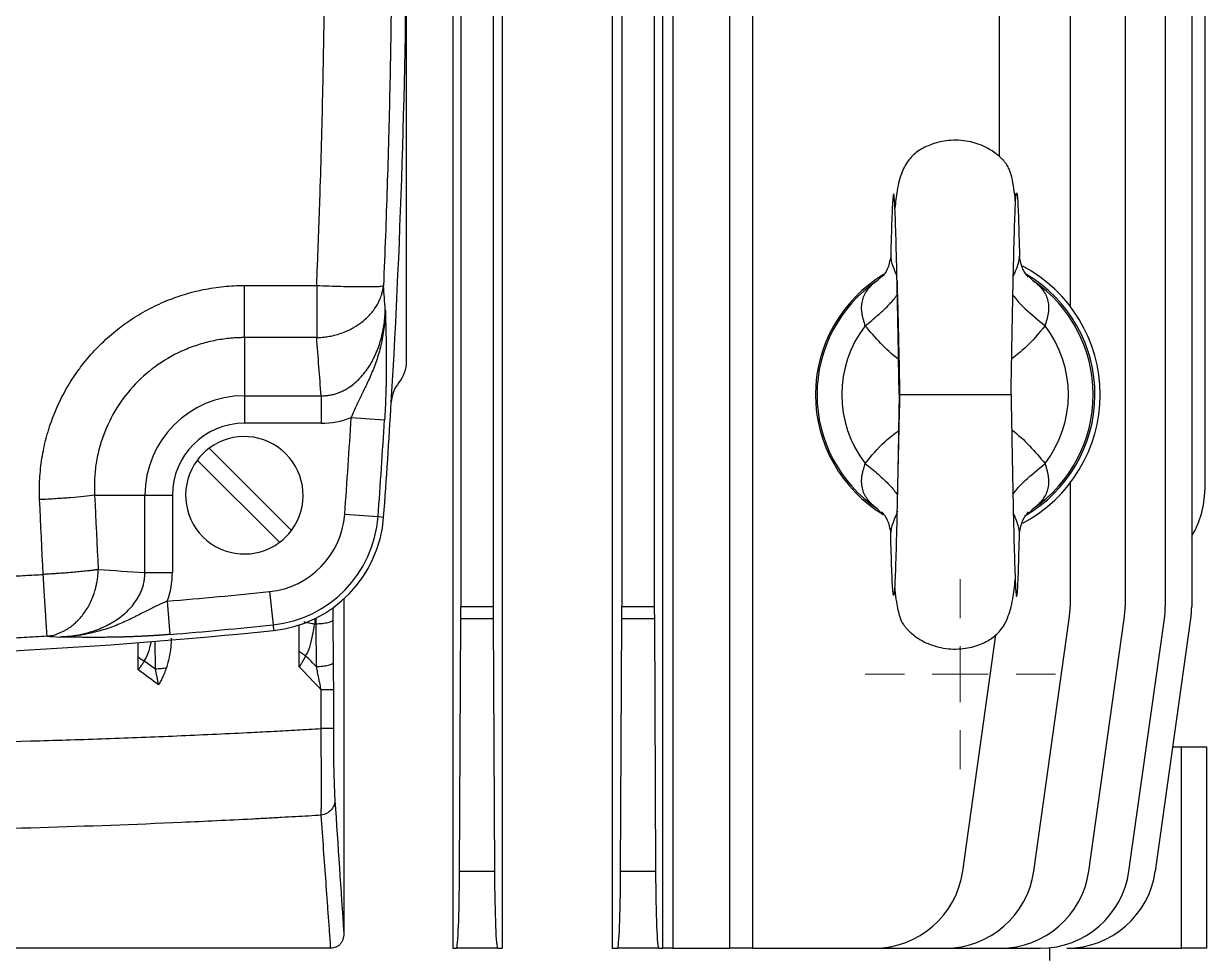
# Model space of a CAD drawing. Header units: millimetres. Extents: x 15 to 1184, y 5 to 836.
# Drawn here: x 359.4 to 412.2, y 190.3 to 231.9 of the extents above; entities that cross this region are included whole.
import ezdxf

# ---------------------------------------------------------------- set-up
doc = ezdxf.new("R2010")
doc.units = ezdxf.units.MM

# ---------------------------------------------------------------- blocks, each defined once
blk = doc.blocks.new('SW_CENTERMARKSYMBOL_4')
at = {"color": 0, "linetype": 'Continuous', "lineweight": 18}
for p, q in [((0, 2.5), (0, 4.25)), ((0, 0), (0, 1.25)), ((-2.5, 0), (-4.25, 0)), ((0, 0), (-1.25, 0)), ((0, 0), (0, -1.25)), ((0, 0), (1.25, 0)), ((2.5, 0), (4.25, 0)), ((0, -2.5), (0, -4.25))]:
    blk.add_line(p, q, dxfattribs=at)

msp = doc.modelspace()

# ---------------------------------------------------------------- linework, layer by layer
at = {"color": 7, "linetype": 'Continuous', "lineweight": 25}
for p, q in [((378.57, 285.112), (378.57, 190.612)), ((380.775, 285.112), (380.775, 190.612)), ((385.693, 285.112), (385.693, 190.612)), ((387.956, 190.612), (387.956, 285.112)), ((388.394, 285.112), (388.394, 190.612)), ((390.952, 190.612), (390.952, 285.112)), ((391.96, 285.112), (391.96, 190.612)), ((378.922, 269.833), (378.922, 205.892)), ((380.371, 269.833), (380.371, 205.892)), ((386.122, 269.833), (386.122, 205.892)), ((387.571, 269.833), (387.571, 205.892)), ((402.98, 269.833), (402.98, 226.024)), ((406.158, 269.833), (406.158, 219.314)), ((408.615, 269.833), (408.615, 205.892)), ((410.413, 269.833), (410.413, 205.892)), ((411.591, 269.833), (411.591, 205.892)), ((412.174, 264.612), (412.174, 211.112)), ((376.497, 216.852), (376.497, 237.862)), ((397.71, 220.636), (397.528, 220.456)), ((404.323, 220.636), (404.505, 220.456)), ((369.247, 220.243), (372.479, 220.243)), ((372.479, 220.243), (372.479, 217.911)), ((372.479, 217.911), (369.247, 217.911)), ((369.247, 217.911), (369.247, 215.31)), ((369.247, 215.31), (372.675, 215.31)), ((369.247, 215.31), (369.247, 214.082)), ((372.675, 215.31), (372.675, 214.082)), ((398.517, 215.362), (398.605, 215.362)), ((398.605, 215.362), (403.428, 215.362)), ((403.428, 215.362), (403.517, 215.362)), ((374.023, 214.336), (375.514, 214.243)), ((372.675, 214.082), (369.247, 214.082)), ((371.349, 209.291), (367.675, 212.965)), ((367.144, 212.434), (370.819, 208.76)), ((406.158, 211.411), (406.158, 205.892)), ((362.554, 210.862), (364.799, 210.862)), ((364.799, 207.414), (364.799, 210.862)), ((364.799, 210.862), (366.027, 210.862)), ((366.027, 210.862), (366.027, 207.414)), ((373.731, 210.016), (375.221, 209.907)), ((375.221, 209.907), (375.472, 209.889)), ((397.528, 210.269), (397.779, 209.993)), ((404.505, 210.269), (404.255, 209.993)), ((364.799, 207.414), (366.027, 207.414)), ((370.375, 206.557), (370.529, 205.071)), ((373.692, 206.226), (373.692, 191.27)), ((365.797, 206.129), (365.921, 204.64)), ((378.922, 205.892), (380.371, 205.892)), ((386.122, 205.892), (387.571, 205.892)), ((373.2, 205.298), (373.218, 203.386)), ((378.866, 194.056), (378.921, 205.336)), ((380.372, 205.336), (378.921, 205.336)), ((380.372, 205.336), (380.428, 194.056)), ((386.066, 194.056), (386.121, 205.336)), ((387.572, 205.336), (386.121, 205.336)), ((387.572, 205.336), (387.628, 194.056)), ((404.534, 194.056), (406.119, 205.336)), ((406.991, 194.056), (408.576, 205.336)), ((408.788, 194.056), (410.374, 205.336)), ((409.967, 194.056), (411.552, 205.336)), ((370.529, 205.071), (370.556, 204.82)), ((371.703, 203.878), (371.703, 205.066)), ((372.45, 205.104), (372.384, 205.104)), ((372.468, 203.192), (372.45, 205.104)), ((401.356, 194.056), (402.841, 204.619)), ((364.501, 203.637), (364.501, 204.274)), ((365.269, 203.092), (365.258, 204.333)), ((364.501, 203.053), (364.501, 203.637)), ((371.703, 203.184), (371.703, 203.878)), ((372.678, 200.43), (372.678, 202.164)), ((373.224, 202.164), (373.224, 200.43)), ((410.747, 199.612), (411.135, 199.612)), ((411.135, 190.612), (411.135, 199.612)), ((411.135, 199.612), (412.247, 199.612)), ((412.247, 199.612), (412.247, 190.612)), ((378.866, 194.056), (380.428, 194.056)), ((386.066, 194.056), (387.628, 194.056)), ((373.11, 190.612), (354.235, 190.612)), ((378.57, 190.612), (378.727, 190.612)), ((380.566, 190.612), (378.727, 190.612)), ((380.566, 190.612), (380.775, 190.612)), ((385.693, 190.612), (385.927, 190.612)), ((387.766, 190.612), (385.927, 190.612)), ((387.766, 190.612), (387.956, 190.612)), ((388.394, 190.612), (387.956, 190.612)), ((388.394, 190.612), (390.952, 190.612)), ((391.96, 190.612), (390.952, 190.612)), ((391.96, 190.612), (397.395, 190.612)), ((397.395, 190.612), (400.573, 190.612)), ((400.573, 190.612), (403.03, 190.612)), ((403.03, 190.612), (404.827, 190.612)), ((405.247, 190.062), (405.247, 190.612)), ((406.005, 190.612), (411.135, 190.612)), ((412.247, 190.612), (411.135, 190.612))]:
    msp.add_line(p, q, dxfattribs=at)
at = {"color": 7, "linetype": 'Continuous', "lineweight": 25, "flags": 128}
for points in [[(360.256, 207.325), (360.235, 207.743), (360.215, 208.161), (360.194, 208.579), (360.174, 208.996), (360.154, 209.414), (360.135, 209.832), (360.115, 210.25), (360.096, 210.668)], [(362.554, 210.862), (362.573, 210.447), (362.592, 210.032), (362.612, 209.617), (362.632, 209.203), (362.652, 208.788), (362.672, 208.373), (362.693, 207.958), (362.714, 207.543)], [(372.45, 205.104), (372.45, 205.231), (372.449, 205.359), (372.449, 205.373)]]:
    msp.add_lwpolyline(points, dxfattribs=at)
at = {"color": 7, "linetype": 'Continuous', "lineweight": 25}
for centre, radius, start, end in [((-6.003, 237.862), 382.5, 356.57686, 0), ((400.997, 215.362), 6.5, 297.8791, 62.1209), ((401.022, 215.362), 6.248, 120.8222, 239.1684), ((401.017, 215.362), 6.174, 124.4086, 235.5914), ((401.017, 215.362), 6.25, 299.956, 59.2412), ((401.017, 215.362), 6.174, 304.4086, 55.5914), ((-12.014, 190.052), 388.652, 4.29437, 4.4535), ((401.017, 215.362), 5.065, 142.5178, 217.4822), ((401.017, 215.362), 5.065, 322.5178, 37.4822), ((-11.966, 187.594), 385.638, 4.12145, 4.50893), ((374.997, 216.852), 1.5, 320.7834, 359.9999), ((369.247, 210.862), 4.448, 90, 180), ((-6.003, 237.862), 382.5, 355.80598, 356.57686), ((-6.003, 237.862), 380.754, 355.80598, 356.45742), ((-6.003, 237.862), 382.248, 355.80598, 356.45742), ((369.247, 210.862), 3.219, 90, 180), ((369.247, 210.862), 2.625, 323.2132, 126.7868), ((369.247, 210.862), 2.625, 126.7868, 143.2132), ((369.247, 210.862), 2.625, 143.2132, 306.7868), ((408.174, 211.112), 4, 328.6709, 0), ((369.987, 210.291), 3.754, 275.933, 355.806), ((369.987, 210.291), 5.248, 275.933, 355.806), ((369.987, 210.291), 5.5, 275.933, 355.806), ((369.247, 210.862), 2.625, 306.7868, 323.2132), ((377.668, 432.609), 225.562, 266.19856, 266.72914), ((362.33, 207.413), 3.698, 339.6768, 0.0165), ((347.247, 429.112), 223.754, 274.75566, 275.93301), ((461.89, 206.123), 88.694, 180.19265, 180.53287), ((402.158, 205.892), 4, 352, 0), ((404.615, 205.892), 4, 352, 0), ((406.413, 205.892), 4, 352, 0), ((407.591, 205.892), 4, 352, 0), ((347.247, 429.112), 225.5, 264.06699, 275.93301), ((347.247, 429.112), 225.248, 274.75566, 275.93301), ((375.211, 432.657), 228.576, 266.29275, 266.43328), ((366.601, 206.304), 3.394, 231.7839, 237.4446), ((325.061, 156.935), 66.236, 44.29646, 44.89319), ((339.257, 166.924), 44.551, 54.2763, 55.0565), ((397.395, 194.612), 4, 270, 352), ((400.573, 194.612), 4, 270, 352), ((403.03, 194.612), 4, 270, 352), ((404.827, 194.612), 4, 270, 352), ((406.005, 194.612), 4, 270, 352)]:
    msp.add_arc(centre, radius, start, end, dxfattribs=at)
for centre, major_axis, ratio, start_param, end_param in [((377.322, 214.957), (-1.002, -1.149), 0.98434, 4.745678, 5.377515), ((372.524, 219.721), (0.434, -5.628), 0.807766, 6.220915, 6.522187), ((378.783, 205.892), (0, 4), 0.034921, 4.572763, 4.712389), ((380.511, 205.892), (0, 4), 0.034921, 1.570796, 1.710423), ((385.983, 205.892), (0, 4), 0.034921, 4.572763, 4.712389), ((387.711, 205.892), (0, 4), 0.034921, 1.570796, 1.710423), ((371.837, 205.789), (0.098, 2.28), 0.263766, 3.546695, 4.418408), ((364.517, 205.969), (0.015, 2.717), 0.269404, 3.520268, 4.061456), ((351.339, -65.689), (-4.386, 274.794), 0.297498, 6.056749, 6.068117), ((358.843, 19.317), (-12.256, 195.938), 0.338468, 5.893834, 5.908571), ((378.727, 194.612), (0, 4), 0.034921, 3.141593, 4.572763), ((380.566, 194.612), (0, 4), 0.034921, 1.710423, 3.141593), ((385.927, 194.612), (0, 4), 0.034921, 3.141593, 4.572763), ((387.766, 194.612), (0, 4), 0.034921, 1.710423, 3.141593)]:
    msp.add_ellipse(centre, major_axis=major_axis, ratio=ratio, start_param=start_param, end_param=end_param, dxfattribs=at)
for points, knots in [([(372.479, 220.243), (372.494, 220.616), (372.525, 221.358), (372.567, 222.466), (372.606, 223.559), (372.654, 225.018), (372.707, 226.846), (372.777, 229.783), (372.835, 233.455), (372.859, 237.862), (372.835, 242.27), (372.777, 245.942), (372.707, 248.879), (372.644, 251.072), (372.569, 253.273), (372.509, 254.74), (372.479, 255.482)], [0, 0, 0, 0, 0.031831, 0.063275, 0.094332, 0.125001, 0.187502, 0.250001, 0.375004, 0.5, 0.62499, 0.749999, 0.812492, 0.875, 0.936722, 1, 1, 1, 1]), ([(375.464, 255.495), (375.48, 255.122), (375.511, 254.379), (375.553, 253.272), (375.593, 252.177), (375.641, 250.717), (375.695, 248.887), (375.765, 245.948), (375.824, 242.273), (375.847, 237.863), (375.824, 233.452), (375.765, 229.777), (375.695, 226.838), (375.63, 224.643), (375.555, 222.44), (375.495, 220.973), (375.464, 220.23)], [0, 0, 0, 0, 0.031775, 0.0632, 0.094275, 0.125001, 0.187503, 0.250001, 0.375005, 0.5, 0.624989, 0.749999, 0.812492, 0.875, 0.936798, 1, 1, 1, 1]), ([(403.718, 223.925), (403.711, 224.006), (403.685, 224.307), (403.624, 224.736), (403.535, 225.173), (403.429, 225.47), (403.326, 225.651), (403.235, 225.768), (403.171, 225.84), (403.104, 225.91), (402.998, 226.013), (402.758, 226.212), (402.312, 226.488), (401.59, 226.725), (400.746, 226.764), (400.082, 226.613), (399.655, 226.427), (399.373, 226.262), (399.149, 226.083), (398.864, 225.778), (398.608, 225.281), (398.422, 224.6), (398.355, 223.962), (398.327, 223.693)], [0, 0, 0, 0, 0.029165, 0.107539, 0.195041, 0.262448, 0.309168, 0.330655, 0.337419, 0.340042, 0.353444, 0.367517, 0.407083, 0.463735, 0.527539, 0.583536, 0.608673, 0.63324, 0.662423, 0.698048, 0.790514, 0.911671, 1, 1, 1, 1]), ([(398.517, 215.362), (398.509, 215.801), (398.501, 216.24), (398.489, 216.891), (398.486, 217.107), (398.478, 217.536), (398.474, 217.749), (398.462, 218.38), (398.454, 218.792), (398.438, 219.59), (398.431, 219.976), (398.407, 221.08), (398.391, 221.746), (398.36, 222.875), (398.344, 223.338), (398.312, 224.015), (398.296, 224.228), (398.264, 224.382), (398.248, 224.322), (398.217, 223.935), (398.201, 223.609), (398.169, 222.723), (398.153, 222.165), (398.137, 221.518)], [0, 0, 0, 0, 0.0625, 0.0625, 0.09375, 0.09375, 0.125, 0.125, 0.1875, 0.1875, 0.25, 0.25, 0.375, 0.375, 0.5, 0.5, 0.625, 0.625, 0.75, 0.75, 0.875, 0.875, 1, 1, 1, 1]), ([(403.517, 215.362), (403.524, 215.804), (403.532, 216.246), (403.544, 216.902), (403.548, 217.119), (403.556, 217.551), (403.56, 217.765), (403.571, 218.4), (403.579, 218.815), (403.595, 219.617), (403.603, 220.005), (403.626, 221.116), (403.642, 221.786), (403.674, 222.921), (403.69, 223.386), (403.721, 224.066), (403.737, 224.279), (403.769, 224.432), (403.785, 224.37), (403.817, 223.979), (403.833, 223.65), (403.864, 222.757), (403.88, 222.194), (403.896, 221.543)], [0, 0, 0, 0, 0.0625, 0.0625, 0.09375, 0.09375, 0.125, 0.125, 0.1875, 0.1875, 0.25, 0.25, 0.375, 0.375, 0.5, 0.5, 0.625, 0.625, 0.75, 0.75, 0.875, 0.875, 1, 1, 1, 1]), ([(398.137, 221.547), (398.097, 221.338), (398.019, 220.931), (397.825, 220.714), (397.73, 220.609)], [0, 0, 0, 0, 0.512431, 1, 1, 1, 1]), ([(398.137, 221.518), (398.145, 221.446), (398.162, 221.299), (398.271, 220.993), (398.367, 220.762), (398.416, 220.643)], [0, 0, 0, 0, 0.316686, 0.647327, 1, 1, 1, 1]), ([(403.617, 220.642), (403.67, 220.769), (403.77, 221.011), (403.879, 221.325), (403.891, 221.471), (403.896, 221.543)], [0, 0, 0, 0, 0.361641, 0.686832, 1, 1, 1, 1]), ([(404.303, 220.609), (404.209, 220.714), (404.014, 220.931), (403.936, 221.338), (403.896, 221.547)], [0, 0, 0, 0, 0.487501, 1, 1, 1, 1]), ([(396.997, 218.445), (396.99, 218.47), (396.975, 218.523), (396.944, 218.626), (396.907, 218.754), (396.872, 218.905), (396.839, 219.103), (396.832, 219.342), (396.878, 219.61), (396.976, 219.857), (397.096, 220.045), (397.213, 220.183), (397.308, 220.279), (397.413, 220.371), (397.489, 220.427), (397.528, 220.456)], [0, 0, 0, 0, 0.030188, 0.062531, 0.125053, 0.187575, 0.25011, 0.377071, 0.499991, 0.623599, 0.749895, 0.812075, 0.874946, 0.935005, 1, 1, 1, 1]), ([(398.42, 220.465), (398.427, 220.178), (398.443, 219.556), (398.474, 218.394), (398.507, 216.968), (398.526, 215.918), (398.537, 215.362)], [0, 0, 0, 0, 0.200273, 0.434134, 0.700531, 1, 1, 1, 1]), ([(404.505, 220.456), (404.532, 220.437), (404.584, 220.399), (404.657, 220.339), (404.726, 220.277), (404.791, 220.213), (404.851, 220.147), (404.946, 220.032), (405.058, 219.857), (405.156, 219.609), (405.202, 219.34), (405.194, 219.101), (405.161, 218.905), (405.126, 218.754), (405.089, 218.626), (405.059, 218.523), (405.044, 218.47), (405.036, 218.445)], [0, 0, 0, 0, 0.042966, 0.085419, 0.127357, 0.168784, 0.209702, 0.250116, 0.376391, 0.500008, 0.624957, 0.749893, 0.812427, 0.874947, 0.937468, 0.96939, 1, 1, 1, 1]), ([(360.096, 210.668), (360.082, 210.98), (360.084, 211.289), (360.102, 211.597), (360.119, 211.905), (360.152, 212.211), (360.2, 212.515), (360.248, 212.819), (360.312, 213.122), (360.391, 213.422), (360.411, 213.497), (360.432, 213.573), (360.453, 213.647), (360.475, 213.722), (360.498, 213.796), (360.522, 213.87), (360.569, 214.018), (360.62, 214.164), (360.674, 214.309), (360.783, 214.597), (360.905, 214.879), (361.042, 215.155), (361.179, 215.43), (361.329, 215.699), (361.494, 215.96), (361.576, 216.091), (361.662, 216.22), (361.751, 216.348), (361.796, 216.411), (361.841, 216.474), (361.888, 216.537), (361.934, 216.599), (361.981, 216.661), (362.028, 216.722), (362.219, 216.965), (362.42, 217.198), (362.632, 217.419), (362.845, 217.641), (363.068, 217.852), (363.302, 218.051), (363.419, 218.151), (363.539, 218.248), (363.661, 218.343), (363.723, 218.39), (363.785, 218.436), (363.847, 218.482), (363.91, 218.528), (363.973, 218.573), (364.037, 218.617), (364.292, 218.793), (364.554, 218.955), (364.823, 219.103), (365.091, 219.252), (365.366, 219.386), (365.648, 219.506), (365.93, 219.627), (366.219, 219.733), (366.514, 219.825), (366.588, 219.849), (366.662, 219.871), (366.737, 219.892), (366.811, 219.913), (366.886, 219.933), (366.961, 219.953), (367.111, 219.991), (367.261, 220.026), (367.412, 220.057), (367.713, 220.118), (368.017, 220.165), (368.323, 220.196), (368.628, 220.227), (368.936, 220.243), (369.247, 220.243)], [0, 0, 0, 0, 0.00183681, 0.00183681, 0.00183681, 0.00367363, 0.00367363, 0.00367363, 0.00551044, 0.00551044, 0.00551044, 0.00596964, 0.00596964, 0.00596964, 0.00642885, 0.00642885, 0.00642885, 0.00734725, 0.00734725, 0.00734725, 0.00918406, 0.00918406, 0.00918406, 0.01102088, 0.01102088, 0.01102088, 0.01193928, 0.01193928, 0.01193928, 0.01239849, 0.01239849, 0.01239849, 0.01285769, 0.01285769, 0.01285769, 0.0146945, 0.0146945, 0.0146945, 0.01653132, 0.01653132, 0.01653132, 0.01744972, 0.01744972, 0.01744972, 0.01790893, 0.01790893, 0.01790893, 0.01836813, 0.01836813, 0.01836813, 0.02020494, 0.02020494, 0.02020494, 0.02204175, 0.02204175, 0.02204175, 0.02387857, 0.02387857, 0.02387857, 0.02433777, 0.02433777, 0.02433777, 0.02479697, 0.02479697, 0.02479697, 0.02571538, 0.02571538, 0.02571538, 0.02755219, 0.02755219, 0.02755219, 0.02938901, 0.02938901, 0.02938901, 0.02938901]), ([(369.247, 217.911), (369.247, 218.043), (369.247, 218.196), (369.247, 218.367), (369.247, 218.538), (369.247, 218.726), (369.247, 218.928), (369.247, 219.129), (369.247, 219.343), (369.247, 219.564), (369.247, 219.785), (369.247, 220.013), (369.247, 220.243)], [0, 0, 0, 0, 0.25, 0.25, 0.25, 0.5, 0.5, 0.5, 0.75, 0.75, 0.75, 1, 1, 1, 1]), ([(372.479, 220.243), (372.664, 220.235), (372.849, 220.228), (373.031, 220.221), (373.213, 220.215), (373.391, 220.209), (373.564, 220.205), (373.736, 220.2), (373.903, 220.197), (374.06, 220.194), (374.217, 220.192), (374.365, 220.19), (374.502, 220.19), (374.638, 220.189), (374.763, 220.19), (374.874, 220.191), (374.986, 220.192), (375.083, 220.195), (375.165, 220.198), (375.247, 220.202), (375.314, 220.206), (375.364, 220.212), (375.414, 220.217), (375.448, 220.223), (375.464, 220.23)], [0, 0, 0, 0, 0.125, 0.125, 0.125, 0.25, 0.25, 0.25, 0.375, 0.375, 0.375, 0.5, 0.5, 0.5, 0.625, 0.625, 0.625, 0.75, 0.75, 0.75, 0.875, 0.875, 0.875, 1, 1, 1, 1]), ([(372.479, 217.911), (372.521, 217.912), (372.605, 217.915), (372.731, 217.925), (372.856, 217.939), (372.983, 217.958), (373.168, 217.992), (373.415, 218.053), (373.685, 218.146), (373.924, 218.25), (374.196, 218.391), (374.532, 218.615), (374.825, 218.887), (375.034, 219.143), (375.166, 219.342), (375.28, 219.557), (375.355, 219.744), (375.407, 219.915), (375.442, 220.065), (375.457, 220.173), (375.464, 220.23)], [0, 0, 0, 0, 0.028397, 0.056703, 0.085104, 0.113778, 0.142892, 0.212758, 0.285746, 0.338095, 0.392931, 0.500035, 0.624938, 0.684913, 0.749976, 0.809105, 0.87498, 0.910801, 0.952474, 1, 1, 1, 1]), ([(396.997, 218.445), (397.195, 218.604), (397.591, 218.923), (398.118, 219.418), (398.33, 219.698), (398.436, 219.838)], [0, 0, 0, 0, 0.333954, 0.667908, 1, 1, 1, 1]), ([(403.599, 219.815), (403.635, 219.767), (403.77, 219.582), (404.226, 219.111), (404.729, 218.697), (405.036, 218.445)], [0, 0, 0, 0, 0.120714, 0.463508, 1, 1, 1, 1]), ([(372.675, 215.31), (372.708, 215.31), (372.775, 215.311), (372.875, 215.317), (372.974, 215.327), (373.073, 215.343), (373.172, 215.363), (373.27, 215.388), (373.368, 215.418), (373.465, 215.452), (373.561, 215.491), (373.656, 215.535), (373.75, 215.584), (373.843, 215.637), (374.08, 215.787), (374.446, 216.101), (374.839, 216.617), (375.15, 217.215), (375.325, 217.72), (375.427, 218.14), (375.484, 218.447), (375.528, 218.789), (375.54, 219.029), (375.547, 219.154)], [0, 0, 0, 0, 0.018639, 0.037296, 0.055994, 0.074756, 0.093606, 0.112566, 0.131658, 0.150904, 0.170325, 0.189943, 0.209777, 0.229847, 0.250171, 0.367658, 0.499326, 0.616167, 0.74979, 0.80311, 0.862576, 0.928202, 1, 1, 1, 1]), ([(375.547, 219.154), (375.546, 219.123), (375.545, 219.091), (375.544, 219.06), (375.543, 219.029), (375.542, 218.997), (375.54, 218.966), (375.538, 218.903), (375.534, 218.841), (375.53, 218.778), (375.521, 218.653), (375.509, 218.528), (375.494, 218.404), (375.465, 218.155), (375.423, 217.909), (375.37, 217.668), (375.343, 217.547), (375.314, 217.428), (375.282, 217.31), (375.249, 217.193), (375.214, 217.077), (375.177, 216.964), (375.14, 216.85), (375.101, 216.739), (375.06, 216.631), (375.019, 216.522), (374.977, 216.417), (374.933, 216.315), (374.89, 216.212), (374.846, 216.113), (374.801, 216.016), (374.757, 215.92), (374.713, 215.827), (374.669, 215.736), (374.625, 215.646), (374.582, 215.558), (374.54, 215.472), (374.519, 215.43), (374.498, 215.387), (374.477, 215.346), (374.457, 215.304), (374.437, 215.263), (374.417, 215.222), (374.338, 215.06), (374.267, 214.909), (374.201, 214.762), (374.136, 214.616), (374.077, 214.475), (374.023, 214.336)], [0.00228039, 0.00228039, 0.00228039, 0.00228039, 0.00245964, 0.00245964, 0.00245964, 0.00263889, 0.00263889, 0.00263889, 0.00299738, 0.00299738, 0.00299738, 0.00371437, 0.00371437, 0.00371437, 0.00514836, 0.00514836, 0.00514836, 0.00586535, 0.00586535, 0.00586535, 0.00658234, 0.00658234, 0.00658234, 0.00729933, 0.00729933, 0.00729933, 0.00801633, 0.00801633, 0.00801633, 0.00873332, 0.00873332, 0.00873332, 0.00945031, 0.00945031, 0.00945031, 0.0101673, 0.0101673, 0.0101673, 0.0105258, 0.0105258, 0.0105258, 0.01088429, 0.01088429, 0.01088429, 0.01231828, 0.01231828, 0.01231828, 0.01375226, 0.01375226, 0.01375226, 0.01375226]), ([(375.547, 219.154), (375.547, 219.132), (375.548, 219.109), (375.549, 219.087), (375.549, 219.065), (375.55, 219.042), (375.55, 219.02), (375.552, 218.975), (375.553, 218.93), (375.554, 218.885), (375.557, 218.795), (375.559, 218.705), (375.562, 218.615), (375.566, 218.434), (375.571, 218.252), (375.575, 218.067), (375.577, 217.975), (375.578, 217.882), (375.58, 217.789), (375.582, 217.695), (375.583, 217.601), (375.584, 217.505), (375.586, 217.41), (375.587, 217.314), (375.588, 217.216), (375.589, 217.119), (375.589, 217.021), (375.59, 216.921), (375.59, 216.822), (375.59, 216.721), (375.59, 216.618), (375.589, 216.516), (375.589, 216.412), (375.588, 216.307), (375.586, 216.201), (375.585, 216.093), (375.583, 215.984), (375.582, 215.929), (375.581, 215.874), (375.58, 215.818), (375.579, 215.762), (375.577, 215.705), (375.576, 215.649), (375.57, 215.422), (375.562, 215.192), (375.552, 214.958), (375.542, 214.724), (375.529, 214.486), (375.514, 214.243)], [0.00228039, 0.00228039, 0.00228039, 0.00228039, 0.00245964, 0.00245964, 0.00245964, 0.00263889, 0.00263889, 0.00263889, 0.00299738, 0.00299738, 0.00299738, 0.00371437, 0.00371437, 0.00371437, 0.00514836, 0.00514836, 0.00514836, 0.00586535, 0.00586535, 0.00586535, 0.00658234, 0.00658234, 0.00658234, 0.00729933, 0.00729933, 0.00729933, 0.00801633, 0.00801633, 0.00801633, 0.00873332, 0.00873332, 0.00873332, 0.00945031, 0.00945031, 0.00945031, 0.0101673, 0.0101673, 0.0101673, 0.0105258, 0.0105258, 0.0105258, 0.01088429, 0.01088429, 0.01088429, 0.01231828, 0.01231828, 0.01231828, 0.01375226, 0.01375226, 0.01375226, 0.01375226]), ([(398.507, 216.928), (398.495, 216.936), (397.909, 217.359), (397.449, 217.907), (396.997, 218.445)], [0, 0, 0, 0, 0.019692, 1, 1, 1, 1]), ([(405.036, 218.445), (404.756, 218.1), (404.315, 217.557), (403.751, 217.126), (403.545, 216.969)], [0, 0, 0, 0, 0.636207, 1, 1, 1, 1]), ([(369.247, 217.911), (369.191, 217.911), (369.086, 217.91), (368.935, 217.904), (368.799, 217.896), (368.678, 217.887), (368.489, 217.87), (368.228, 217.837), (367.78, 217.757), (367.229, 217.615), (366.375, 217.301), (365.375, 216.749), (364.339, 215.862), (363.501, 214.783), (363.002, 213.763), (362.732, 212.892), (362.621, 212.336), (362.567, 211.881), (362.544, 211.542), (362.538, 211.201), (362.548, 210.975), (362.554, 210.862)], [0, 0, 0, 0, 0.015187, 0.029035, 0.041544, 0.052714, 0.062546, 0.093835, 0.125086, 0.187731, 0.250131, 0.375415, 0.499946, 0.623438, 0.749818, 0.810861, 0.874912, 0.905984, 0.937459, 0.968774, 1, 1, 1, 1]), ([(398.517, 215.362), (398.509, 214.924), (398.501, 214.485), (398.489, 213.834), (398.486, 213.618), (398.478, 213.189), (398.474, 212.976), (398.462, 212.345), (398.454, 211.933), (398.438, 211.135), (398.431, 210.749), (398.407, 209.645), (398.391, 208.979), (398.36, 207.85), (398.344, 207.387), (398.312, 206.71), (398.296, 206.497), (398.264, 206.343), (398.248, 206.403), (398.217, 206.79), (398.201, 207.116), (398.169, 208.002), (398.153, 208.56), (398.137, 209.207)], [0, 0, 0, 0, 0.0625, 0.0625, 0.09375, 0.09375, 0.125, 0.125, 0.1875, 0.1875, 0.25, 0.25, 0.375, 0.375, 0.5, 0.5, 0.625, 0.625, 0.75, 0.75, 0.875, 0.875, 1, 1, 1, 1]), ([(398.537, 215.362), (398.525, 214.899), (398.502, 213.977), (398.472, 212.638), (398.444, 211.384), (398.428, 210.633), (398.42, 210.26)], [0, 0, 0, 0, 0.253795, 0.504329, 0.753559, 1, 1, 1, 1]), ([(403.517, 215.362), (403.524, 214.921), (403.532, 214.479), (403.544, 213.823), (403.548, 213.606), (403.556, 213.174), (403.56, 212.96), (403.571, 212.325), (403.579, 211.91), (403.595, 211.108), (403.603, 210.72), (403.626, 209.609), (403.642, 208.939), (403.674, 207.804), (403.69, 207.339), (403.721, 206.659), (403.737, 206.446), (403.769, 206.293), (403.785, 206.355), (403.817, 206.746), (403.833, 207.075), (403.864, 207.968), (403.88, 208.531), (403.896, 209.182)], [0, 0, 0, 0, 0.0625, 0.0625, 0.09375, 0.09375, 0.125, 0.125, 0.1875, 0.1875, 0.25, 0.25, 0.375, 0.375, 0.5, 0.5, 0.625, 0.625, 0.75, 0.75, 0.875, 0.875, 1, 1, 1, 1]), ([(396.997, 212.28), (397.278, 212.625), (397.721, 213.171), (398.289, 213.604), (398.498, 213.763)], [0, 0, 0, 0, 0.632489, 1, 1, 1, 1]), ([(403.545, 213.784), (403.55, 213.78), (404.13, 213.361), (404.585, 212.818), (405.036, 212.28)], [0, 0, 0, 0, 0.009524, 1, 1, 1, 1]), ([(397.528, 210.269), (397.502, 210.288), (397.45, 210.326), (397.376, 210.386), (397.307, 210.448), (397.242, 210.512), (397.182, 210.578), (397.088, 210.693), (396.976, 210.868), (396.877, 211.116), (396.831, 211.385), (396.839, 211.624), (396.872, 211.82), (396.907, 211.971), (396.944, 212.099), (396.974, 212.202), (396.99, 212.255), (396.997, 212.28)], [0, 0, 0, 0, 0.042966, 0.085419, 0.127357, 0.168784, 0.209702, 0.250116, 0.376391, 0.500008, 0.624957, 0.749893, 0.812427, 0.874947, 0.937468, 0.96939, 1, 1, 1, 1]), ([(396.997, 212.28), (397.195, 212.121), (397.591, 211.802), (398.117, 211.308), (398.329, 211.029), (398.434, 210.89)], [0, 0, 0, 0, 0.334637, 0.669273, 1, 1, 1, 1]), ([(403.599, 210.91), (403.635, 210.958), (403.77, 211.143), (404.226, 211.614), (404.729, 212.028), (405.036, 212.28)], [0, 0, 0, 0, 0.120714, 0.463508, 1, 1, 1, 1]), ([(405.036, 212.28), (405.044, 212.255), (405.059, 212.202), (405.089, 212.099), (405.126, 211.971), (405.161, 211.82), (405.194, 211.622), (405.202, 211.383), (405.156, 211.115), (405.058, 210.868), (404.937, 210.68), (404.82, 210.542), (404.725, 210.446), (404.62, 210.354), (404.545, 210.298), (404.505, 210.269)], [0, 0, 0, 0, 0.030188, 0.062531, 0.125053, 0.187575, 0.25011, 0.377071, 0.499991, 0.623599, 0.749895, 0.812075, 0.874946, 0.935005, 1, 1, 1, 1]), ([(362.554, 210.862), (362.416, 210.844), (362.255, 210.825), (362.075, 210.806), (361.894, 210.788), (361.695, 210.77), (361.482, 210.753), (361.269, 210.736), (361.043, 210.72), (360.81, 210.706), (360.577, 210.692), (360.336, 210.679), (360.096, 210.668)], [0, 0, 0, 0, 0.25, 0.25, 0.25, 0.5, 0.5, 0.5, 0.75, 0.75, 0.75, 1, 1, 1, 1]), ([(397.73, 210.116), (397.825, 210.011), (398.019, 209.794), (398.097, 209.387), (398.137, 209.178)], [0, 0, 0, 0, 0.487501, 1, 1, 1, 1]), ([(398.443, 210.147), (398.439, 210.138), (398.383, 209.996), (398.274, 209.744), (398.162, 209.426), (398.145, 209.279), (398.137, 209.207)], [0, 0, 0, 0, 0.02578, 0.392518, 0.703044, 1, 1, 1, 1]), ([(403.896, 209.182), (403.888, 209.271), (403.875, 209.404), (403.795, 209.641), (403.715, 209.847), (403.652, 209.999), (403.617, 210.083)], [0, 0, 0, 0, 0.380472, 0.571414, 0.763185, 1, 1, 1, 1]), ([(403.896, 209.178), (403.936, 209.387), (404.015, 209.794), (404.209, 210.011), (404.303, 210.116)], [0, 0, 0, 0, 0.512431, 1, 1, 1, 1]), ([(334.237, 207.325), (334.554, 207.307), (335.173, 207.271), (336.256, 207.213), (338.106, 207.125), (341.823, 206.987), (347.247, 206.906), (352.671, 206.987), (356.465, 207.128), (358.361, 207.22), (359.444, 207.278), (359.986, 207.309), (360.256, 207.325)], [0, 0, 0, 0, 0.0366655, 0.07143, 0.1250025, 0.2500039, 0.4999999, 0.749996, 0.8749975, 0.9374987, 0.9687494, 1, 1, 1, 1]), ([(362.714, 207.543), (362.692, 207.54), (362.648, 207.533), (362.581, 207.524), (362.516, 207.515), (362.454, 207.507), (362.394, 207.499), (362.338, 207.492), (362.285, 207.486), (362.157, 207.471), (361.949, 207.449), (361.636, 207.419), (361.312, 207.392), (361.022, 207.371), (360.792, 207.356), (360.623, 207.345), (360.446, 207.335), (360.326, 207.329), (360.256, 207.325)], [0, 0, 0, 0, 0.0400319, 0.0775572, 0.1125753, 0.1450862, 0.1750899, 0.2025862, 0.2275754, 0.2500576, 0.3821783, 0.5000111, 0.6292461, 0.749965, 0.8152064, 0.8749841, 0.9272423, 1, 1, 1, 1]), ([(360.432, 204.56), (360.43, 204.575), (360.427, 204.606), (360.424, 204.652), (360.421, 204.698), (360.416, 204.759), (360.411, 204.833), (360.406, 204.908), (360.4, 204.997), (360.393, 205.099), (360.387, 205.201), (360.379, 205.315), (360.372, 205.441), (360.364, 205.566), (360.355, 205.702), (360.346, 205.847), (360.337, 205.993), (360.328, 206.146), (360.318, 206.307), (360.308, 206.467), (360.298, 206.634), (360.288, 206.805), (360.277, 206.975), (360.267, 207.15), (360.256, 207.325)], [0, 0, 0, 0, 0.125, 0.125, 0.125, 0.25, 0.25, 0.25, 0.375, 0.375, 0.375, 0.5, 0.5, 0.5, 0.625, 0.625, 0.625, 0.75, 0.75, 0.75, 0.875, 0.875, 0.875, 1, 1, 1, 1]), ([(360.432, 204.56), (360.449, 204.562), (360.486, 204.567), (360.561, 204.579), (360.694, 204.606), (360.952, 204.681), (361.308, 204.85), (361.631, 205.092), (361.868, 205.327), (362.076, 205.574), (362.317, 205.945), (362.479, 206.314), (362.567, 206.593), (362.607, 206.737), (362.645, 206.905), (362.679, 207.097), (362.705, 207.312), (362.711, 207.464), (362.714, 207.543)], [0, 0, 0, 0, 0.01433, 0.031269, 0.062536, 0.125054, 0.249967, 0.374914, 0.433435, 0.499992, 0.611857, 0.749873, 0.779246, 0.813546, 0.852772, 0.896924, 0.946, 1, 1, 1, 1]), ([(360.991, 204.524), (361.047, 204.527), (361.157, 204.533), (361.319, 204.547), (361.475, 204.565), (361.624, 204.586), (361.767, 204.61), (361.904, 204.637), (362.034, 204.665), (362.158, 204.696), (362.461, 204.778), (362.911, 204.94), (363.502, 205.254), (364.014, 205.65), (364.344, 206.038), (364.52, 206.329), (364.607, 206.504), (364.679, 206.683), (364.734, 206.864), (364.772, 207.046), (364.796, 207.23), (364.798, 207.353), (364.799, 207.414)], [0, 0, 0, 0, 0.0322926, 0.0634538, 0.0934847, 0.1223863, 0.1501598, 0.1768066, 0.202328, 0.2267254, 0.2500007, 0.3829077, 0.4999035, 0.6318144, 0.7494393, 0.787141, 0.8239899, 0.8601094, 0.8956304, 0.9306902, 0.9654313, 1, 1, 1, 1]), ([(398.311, 206.774), (398.315, 206.726), (398.337, 206.463), (398.403, 205.982), (398.512, 205.467), (398.643, 205.169), (398.768, 204.996), (398.833, 204.918), (398.946, 204.795), (399.194, 204.567), (399.682, 204.256), (400.406, 204.007), (401.249, 203.958), (401.913, 204.101), (402.341, 204.28), (402.624, 204.441), (402.85, 204.617), (403.14, 204.919), (403.403, 205.416), (403.599, 206.119), (403.671, 206.784), (403.703, 207.077)], [0, 0, 0, 0, 0.016938, 0.093931, 0.216236, 0.294592, 0.317011, 0.324313, 0.32963, 0.35571, 0.395934, 0.453212, 0.517105, 0.573128, 0.598291, 0.623062, 0.65263, 0.688677, 0.781985, 0.903924, 1, 1, 1, 1]), ([(365.797, 206.129), (365.659, 206.071), (365.519, 206.009), (365.373, 205.941), (365.227, 205.872), (365.076, 205.797), (364.915, 205.715), (364.834, 205.674), (364.751, 205.631), (364.667, 205.588), (364.582, 205.544), (364.495, 205.499), (364.405, 205.454), (364.315, 205.408), (364.222, 205.362), (364.126, 205.316), (364.031, 205.27), (363.932, 205.224), (363.83, 205.179), (363.727, 205.134), (363.622, 205.09), (363.514, 205.047), (363.406, 205.004), (363.295, 204.963), (363.182, 204.924), (362.955, 204.846), (362.72, 204.778), (362.479, 204.721), (362.238, 204.664), (361.992, 204.619), (361.743, 204.586), (361.619, 204.57), (361.493, 204.556), (361.368, 204.546), (361.305, 204.541), (361.243, 204.536), (361.18, 204.533), (361.148, 204.531), (361.117, 204.529), (361.085, 204.528), (361.054, 204.527), (361.022, 204.525), (360.991, 204.524)], [0.00227838, 0.00227838, 0.00227838, 0.00227838, 0.00371263, 0.00371263, 0.00371263, 0.00514689, 0.00514689, 0.00514689, 0.00586401, 0.00586401, 0.00586401, 0.00658114, 0.00658114, 0.00658114, 0.00729827, 0.00729827, 0.00729827, 0.00801539, 0.00801539, 0.00801539, 0.00873252, 0.00873252, 0.00873252, 0.00944965, 0.00944965, 0.00944965, 0.0108839, 0.0108839, 0.0108839, 0.01231816, 0.01231816, 0.01231816, 0.01303528, 0.01303528, 0.01303528, 0.01339385, 0.01339385, 0.01339385, 0.01357313, 0.01357313, 0.01357313, 0.01375241, 0.01375241, 0.01375241, 0.01375241]), ([(372.384, 205.104), (372.305, 205.115), (372.148, 205.138), (371.971, 205.177), (371.912, 205.205), (371.901, 205.21)], [0, 0, 0, 0, 0.447237, 0.894472, 1, 1, 1, 1]), ([(372.404, 205.356), (372.403, 205.347), (372.399, 205.261), (372.391, 205.178), (372.384, 205.104)], [0, 0, 0, 0, 0.112447, 1, 1, 1, 1]), ([(373.2, 205.298), (373.197, 205.273), (373.175, 205.248), (373.097, 205.202), (373.041, 205.181), (372.903, 205.145), (372.821, 205.131), (372.643, 205.11), (372.547, 205.105), (372.45, 205.104)], [0, 0, 0, 0, 0.25, 0.25, 0.5, 0.5, 0.75, 0.75, 1, 1, 1, 1]), ([(365.921, 204.64), (365.906, 204.639), (365.891, 204.638), (365.876, 204.636), (365.861, 204.635), (365.846, 204.634), (365.831, 204.633), (365.816, 204.631), (365.801, 204.63), (365.786, 204.629), (365.771, 204.628), (365.756, 204.627), (365.741, 204.625), (365.726, 204.624), (365.711, 204.623), (365.696, 204.622), (365.681, 204.621), (365.666, 204.62), (365.651, 204.619), (365.636, 204.617), (365.621, 204.616), (365.606, 204.615), (365.591, 204.614), (365.576, 204.613), (365.561, 204.612), (365.546, 204.611), (365.531, 204.61), (365.516, 204.609), (365.501, 204.607), (365.485, 204.606), (365.47, 204.605), (365.455, 204.604), (365.44, 204.603), (365.425, 204.602), (365.41, 204.601), (365.395, 204.6), (365.38, 204.599), (365.365, 204.598), (365.35, 204.597), (365.334, 204.596), (365.319, 204.595), (365.304, 204.594), (365.289, 204.593), (365.274, 204.592), (365.259, 204.591), (365.244, 204.59), (365.228, 204.589), (365.213, 204.588), (365.198, 204.587), (365.183, 204.586), (365.168, 204.585), (365.153, 204.584), (365.137, 204.583), (365.122, 204.582), (365.107, 204.581), (365.092, 204.581), (365.077, 204.58), (365.062, 204.579), (365.046, 204.578), (365.031, 204.577), (365.016, 204.576), (365.001, 204.575), (364.986, 204.574), (364.97, 204.573), (364.955, 204.573), (364.94, 204.572), (364.925, 204.571), (364.909, 204.57), (364.894, 204.569), (364.879, 204.568), (364.864, 204.567), (364.848, 204.567), (364.833, 204.566), (364.818, 204.565), (364.803, 204.564), (364.788, 204.563), (364.772, 204.563), (364.757, 204.562), (364.742, 204.561), (364.726, 204.56), (364.711, 204.56), (364.696, 204.559), (364.681, 204.558), (364.665, 204.557), (364.65, 204.557), (364.635, 204.556), (364.619, 204.555), (364.604, 204.554), (364.589, 204.554), (364.573, 204.553), (364.558, 204.552), (364.543, 204.551), (364.527, 204.551), (364.512, 204.55), (364.457, 204.548), (364.403, 204.545), (364.349, 204.543), (364.294, 204.541), (364.239, 204.539), (364.184, 204.537), (364.129, 204.535), (364.074, 204.533), (364.019, 204.531), (363.964, 204.529), (363.909, 204.528), (363.854, 204.526), (363.751, 204.523), (363.65, 204.521), (363.55, 204.519), (363.444, 204.517), (363.34, 204.515), (363.237, 204.514), (363.14, 204.512), (363.044, 204.511), (362.949, 204.511), (362.848, 204.51), (362.748, 204.51), (362.649, 204.509), (362.558, 204.509), (362.468, 204.509), (362.378, 204.509), (362.28, 204.51), (362.181, 204.51), (362.084, 204.511), (361.996, 204.511), (361.909, 204.512), (361.822, 204.513), (361.726, 204.514), (361.63, 204.515), (361.534, 204.516), (361.452, 204.517), (361.37, 204.518), (361.288, 204.52), (361.189, 204.521), (361.09, 204.523), (360.991, 204.524)], [0, 0, 0, 0, 0.007805, 0.007805, 0.007805, 0.015618, 0.015618, 0.015618, 0.023437, 0.023437, 0.023437, 0.031266, 0.031266, 0.031266, 0.039104, 0.039104, 0.039104, 0.046954, 0.046954, 0.046954, 0.054816, 0.054816, 0.054816, 0.062691, 0.062691, 0.062691, 0.07058, 0.07058, 0.07058, 0.078486, 0.078486, 0.078486, 0.086407, 0.086407, 0.086407, 0.094347, 0.094347, 0.094347, 0.102305, 0.102305, 0.102305, 0.110283, 0.110283, 0.110283, 0.118282, 0.118282, 0.118282, 0.126302, 0.126302, 0.126302, 0.134346, 0.134346, 0.134346, 0.142414, 0.142414, 0.142414, 0.150507, 0.150507, 0.150507, 0.158626, 0.158626, 0.158626, 0.166773, 0.166773, 0.166773, 0.174947, 0.174947, 0.174947, 0.18315, 0.18315, 0.18315, 0.191384, 0.191384, 0.191384, 0.199648, 0.199648, 0.199648, 0.207945, 0.207945, 0.207945, 0.216275, 0.216275, 0.216275, 0.224638, 0.224638, 0.224638, 0.233036, 0.233036, 0.233036, 0.24147, 0.24147, 0.24147, 0.249941, 0.249941, 0.249941, 0.280311, 0.280311, 0.280311, 0.311251, 0.311251, 0.311251, 0.342797, 0.342797, 0.342797, 0.374984, 0.374984, 0.374984, 0.435266, 0.435266, 0.435266, 0.499419, 0.499419, 0.499419, 0.559832, 0.559832, 0.559832, 0.62435, 0.62435, 0.62435, 0.683861, 0.683861, 0.683861, 0.749602, 0.749602, 0.749602, 0.8088, 0.8088, 0.8088, 0.874789, 0.874789, 0.874789, 0.931304, 0.931304, 0.931304, 1, 1, 1, 1]), ([(360.432, 204.56), (360.087, 204.54), (359.398, 204.5), (358.367, 204.447), (357.339, 204.398), (356.314, 204.354), (355.293, 204.315), (354.275, 204.28), (353.261, 204.251), (352.25, 204.226), (351.243, 204.206), (350.239, 204.19), (349.238, 204.179), (348.241, 204.172), (346.48, 204.168), (343.95, 204.187), (341.232, 204.247), (339.072, 204.318), (337.454, 204.383), (335.777, 204.462), (334.64, 204.527), (334.062, 204.56)], [0, 0, 0, 0, 0.039275, 0.078414, 0.117418, 0.156286, 0.195019, 0.233616, 0.272078, 0.310404, 0.348595, 0.38665, 0.424569, 0.462353, 0.500001, 0.624786, 0.75, 0.809127, 0.870503, 0.934127, 1, 1, 1, 1]), ([(365.974, 204.473), (365.971, 204.344), (365.959, 203.894), (365.844, 203.457), (365.762, 203.144)], [0, 0, 0, 0, 0.285717, 1, 1, 1, 1]), ([(371.984, 203.683), (371.936, 203.714), (371.887, 203.745), (371.84, 203.778), (371.793, 203.811), (371.747, 203.844), (371.703, 203.878)], [0, 0, 0, 0, 0.5, 0.5, 0.5, 1, 1, 1, 1]), ([(371.984, 203.683), (371.98, 203.676), (371.976, 203.668), (371.972, 203.661), (371.968, 203.653), (371.964, 203.646), (371.96, 203.638), (371.956, 203.63), (371.952, 203.622), (371.948, 203.614), (371.943, 203.606), (371.939, 203.598), (371.934, 203.59), (371.93, 203.582), (371.925, 203.574), (371.921, 203.565), (371.916, 203.557), (371.912, 203.549), (371.907, 203.54), (371.902, 203.532), (371.897, 203.523), (371.892, 203.514), (371.887, 203.506), (371.882, 203.497), (371.877, 203.488), (371.872, 203.479), (371.867, 203.47), (371.862, 203.461), (371.857, 203.452), (371.852, 203.443), (371.846, 203.434), (371.835, 203.414), (371.824, 203.395), (371.813, 203.375), (371.8, 203.353), (371.787, 203.331), (371.775, 203.309), (371.769, 203.3), (371.763, 203.29), (371.758, 203.28), (371.75, 203.266), (371.742, 203.252), (371.734, 203.238), (371.724, 203.22), (371.713, 203.202), (371.703, 203.184)], [0, 0, 0, 0, 0.045156, 0.045156, 0.045156, 0.091379, 0.091379, 0.091379, 0.138671, 0.138671, 0.138671, 0.187036, 0.187036, 0.187036, 0.236478, 0.236478, 0.236478, 0.286999, 0.286999, 0.286999, 0.338603, 0.338603, 0.338603, 0.391291, 0.391291, 0.391291, 0.445066, 0.445066, 0.445066, 0.499932, 0.499932, 0.499932, 0.616911, 0.616911, 0.616911, 0.749177, 0.749177, 0.749177, 0.807668, 0.807668, 0.807668, 0.891269, 0.891269, 0.891269, 1, 1, 1, 1]), ([(364.774, 203.443), (364.761, 203.423), (364.733, 203.381), (364.688, 203.316), (364.637, 203.244), (364.574, 203.156), (364.528, 203.091), (364.501, 203.053)], [0, 0, 0, 0, 0.154193, 0.320863, 0.500073, 0.708959, 1, 1, 1, 1]), ([(365.762, 203.144), (365.695, 203.129), (365.617, 203.116), (365.534, 203.107), (365.449, 203.098), (365.359, 203.093), (365.269, 203.092)], [0.5337924, 0.5337924, 0.5337924, 0.5337924, 0.7654976, 0.7654976, 0.7654976, 1, 1, 1, 1]), ([(365.419, 202.383), (365.411, 202.421), (365.394, 202.504), (365.366, 202.641), (365.334, 202.793), (365.302, 202.946), (365.28, 203.045), (365.269, 203.092)], [0, 0, 0, 0, 0.156459, 0.347356, 0.572573, 0.797331, 1, 1, 1, 1]), ([(365.762, 203.144), (365.745, 203.101), (365.712, 203.015), (365.659, 202.886), (365.593, 202.737), (365.514, 202.569), (365.45, 202.445), (365.419, 202.383)], [0, 0, 0, 0, 0.165948, 0.332584, 0.499995, 0.749997, 1, 1, 1, 1]), ([(373.218, 203.386), (373.215, 203.362), (373.193, 203.337), (373.154, 203.314), (373.115, 203.291), (373.059, 203.269), (372.99, 203.251), (372.921, 203.233), (372.839, 203.219), (372.749, 203.209), (372.66, 203.199), (372.564, 203.193), (372.468, 203.192)], [0, 0, 0, 0, 0.25, 0.25, 0.25, 0.5, 0.5, 0.5, 0.75, 0.75, 0.75, 1, 1, 1, 1]), ([(372.678, 202.164), (372.67, 202.202), (372.655, 202.282), (372.63, 202.406), (372.603, 202.541), (372.567, 202.721), (372.522, 202.94), (372.486, 203.108), (372.468, 203.192)], [0, 0, 0, 0, 0.109236, 0.229011, 0.359288, 0.500031, 0.749986, 1, 1, 1, 1]), ([(373.218, 203.386), (373.22, 203.186), (373.221, 202.984), (373.222, 202.781), (373.223, 202.577), (373.224, 202.372), (373.224, 202.164)], [0, 0, 0, 0, 0.001232922, 0.001232922, 0.001232922, 0.002465845, 0.002465845, 0.002465845, 0.002465845]), ([(373.224, 202.164), (373.218, 202.164), (373.161, 202.164), (372.967, 202.164), (372.829, 202.164), (372.678, 202.164)], [0, 0, 0, 0, 0.5, 0.5, 1, 1, 1, 1]), ([(321.816, 200.43), (322.033, 200.417), (322.467, 200.393), (323.12, 200.357), (323.771, 200.322), (324.423, 200.288), (325.073, 200.255), (325.723, 200.223), (326.373, 200.192), (327.022, 200.162), (327.67, 200.133), (328.317, 200.105), (329.652, 200.049), (331.678, 199.973), (335.622, 199.848), (340.809, 199.737), (347.246, 199.69), (353.684, 199.737), (359.023, 199.851), (363.269, 199.988), (365.903, 200.092), (368.002, 200.186), (369.384, 200.252), (370.588, 200.314), (371.625, 200.37), (372.324, 200.41), (372.678, 200.43)], [0, 0, 0, 0, 0.013164, 0.0262927, 0.0393863, 0.0524447, 0.0654679, 0.0784559, 0.0914089, 0.1043268, 0.1172096, 0.1300574, 0.1428702, 0.1965895, 0.250019, 0.3752701, 0.4999993, 0.6247247, 0.749984, 0.8122881, 0.8749894, 0.9061923, 0.9374945, 0.9577462, 0.9785814, 1, 1, 1, 1]), ([(372.683, 196.556), (372.683, 196.581), (372.684, 196.63), (372.685, 196.709), (372.686, 196.79), (372.687, 196.876), (372.687, 196.964), (372.688, 197.056), (372.689, 197.15), (372.69, 197.349), (372.69, 197.675), (372.69, 198.082), (372.69, 198.426), (372.689, 198.696), (372.688, 198.974), (372.686, 199.257), (372.685, 199.546), (372.682, 199.839), (372.68, 200.134), (372.678, 200.331), (372.678, 200.43)], [0, 0, 0, 0, 0.032172, 0.064067, 0.095686, 0.127031, 0.158101, 0.1889, 0.219427, 0.249685, 0.37597, 0.499577, 0.562608, 0.625463, 0.688161, 0.750722, 0.813167, 0.875514, 0.937785, 1, 1, 1, 1]), ([(373.224, 200.43), (373.221, 200.43), (373.206, 200.43), (373.179, 200.43), (373.151, 200.43), (373.113, 200.43), (373.064, 200.43), (373.015, 200.43), (372.957, 200.43), (372.891, 200.43), (372.826, 200.43), (372.753, 200.43), (372.678, 200.43)], [0, 0, 0, 0, 0.25, 0.25, 0.25, 0.5, 0.5, 0.5, 0.75, 0.75, 0.75, 1, 1, 1, 1]), ([(373.224, 200.43), (373.224, 200.388), (373.224, 200.346), (373.224, 200.304), (373.224, 200.263), (373.224, 200.221), (373.224, 200.179), (373.224, 200.096), (373.224, 200.013), (373.225, 199.931), (373.226, 199.767), (373.227, 199.606), (373.228, 199.447), (373.229, 199.368), (373.23, 199.289), (373.231, 199.211), (373.232, 199.172), (373.232, 199.133), (373.233, 199.095), (373.233, 199.056), (373.234, 199.018), (373.234, 198.979), (373.237, 198.827), (373.239, 198.681), (373.242, 198.541), (373.245, 198.401), (373.249, 198.267), (373.253, 198.139), (373.253, 198.107), (373.254, 198.076), (373.255, 198.044), (373.256, 198.013), (373.257, 197.982), (373.258, 197.952), (373.26, 197.891), (373.262, 197.833), (373.265, 197.777), (373.269, 197.665), (373.273, 197.561), (373.278, 197.466), (373.283, 197.371), (373.288, 197.284), (373.293, 197.206)], [0, 0, 0, 0, 0.000247366, 0.000247366, 0.000247366, 0.000494732, 0.000494732, 0.000494732, 0.000989464, 0.000989464, 0.000989464, 0.001978929, 0.001978929, 0.001978929, 0.002473661, 0.002473661, 0.002473661, 0.002721027, 0.002721027, 0.002721027, 0.002968393, 0.002968393, 0.002968393, 0.003957857, 0.003957857, 0.003957857, 0.004947321, 0.004947321, 0.004947321, 0.005194687, 0.005194687, 0.005194687, 0.005442053, 0.005442053, 0.005442053, 0.005936786, 0.005936786, 0.005936786, 0.00692625, 0.00692625, 0.00692625, 0.007915714, 0.007915714, 0.007915714, 0.007915714]), ([(373.293, 197.206), (373.291, 197.13), (373.275, 197.055), (373.245, 196.984), (373.215, 196.912), (373.172, 196.846), (373.117, 196.787), (373.062, 196.728), (372.995, 196.678), (372.922, 196.639), (372.848, 196.6), (372.767, 196.572), (372.683, 196.556)], [0, 0, 0, 0, 0.25, 0.25, 0.25, 0.5, 0.5, 0.5, 0.75, 0.75, 0.75, 1, 1, 1, 1]), ([(372.683, 196.556), (372.494, 196.545), (372.109, 196.522), (371.519, 196.489), (370.895, 196.454), (370.244, 196.418), (369.279, 196.368), (368.012, 196.304), (364.87, 196.159), (360.106, 195.982), (353.692, 195.84), (347.246, 195.793), (340.802, 195.84), (334.387, 195.982), (329.094, 196.178), (325.435, 196.355), (323.67, 196.449), (322.776, 196.5), (322.26, 196.53), (321.95, 196.548), (321.81, 196.556)], [0, 0, 0, 0, 0.011437, 0.023343, 0.035719, 0.049119, 0.062509, 0.093786, 0.125017, 0.250011, 0.375199, 0.500002, 0.624814, 0.749992, 0.874985, 0.937491, 0.968745, 0.981247, 0.991512, 1, 1, 1, 1]), ([(373.11, 190.612), (373.093, 190.849), (373.058, 191.327), (373.004, 192.055), (372.95, 192.801), (372.879, 193.79), (372.789, 195.041), (372.719, 196.045), (372.683, 196.556)], [0, 0, 0, 0, 0.1212429, 0.2449886, 0.3712402, 0.5000001, 0.7449133, 1, 1, 1, 1]), ([(373.692, 191.27), (373.692, 191.248), (373.691, 191.203), (373.683, 191.139), (373.671, 191.076), (373.648, 190.994), (373.606, 190.896), (373.534, 190.794), (373.459, 190.726), (373.392, 190.683), (373.322, 190.648), (373.228, 190.619), (373.15, 190.615), (373.11, 190.612)], [0, 0, 0, 0, 0.064562, 0.127461, 0.189177, 0.250219, 0.376, 0.499494, 0.624295, 0.686669, 0.749259, 0.872338, 1, 1, 1, 1])]:
    msp.add_open_spline(points, degree=3, knots=knots, dxfattribs=at)
msp.add_open_spline([(373.293, 197.206), (373.425, 195.199), (373.558, 193.215), (373.692, 191.27)], degree=3, dxfattribs=at)

# ---------------------------------------------------------------- block references
at = {"color": 7, "linetype": 'Continuous', "lineweight": 0}
msp.add_blockref('SW_CENTERMARKSYMBOL_4', (401.247, 202.862), dxfattribs=at)

doc.saveas('drawing.dxf')
